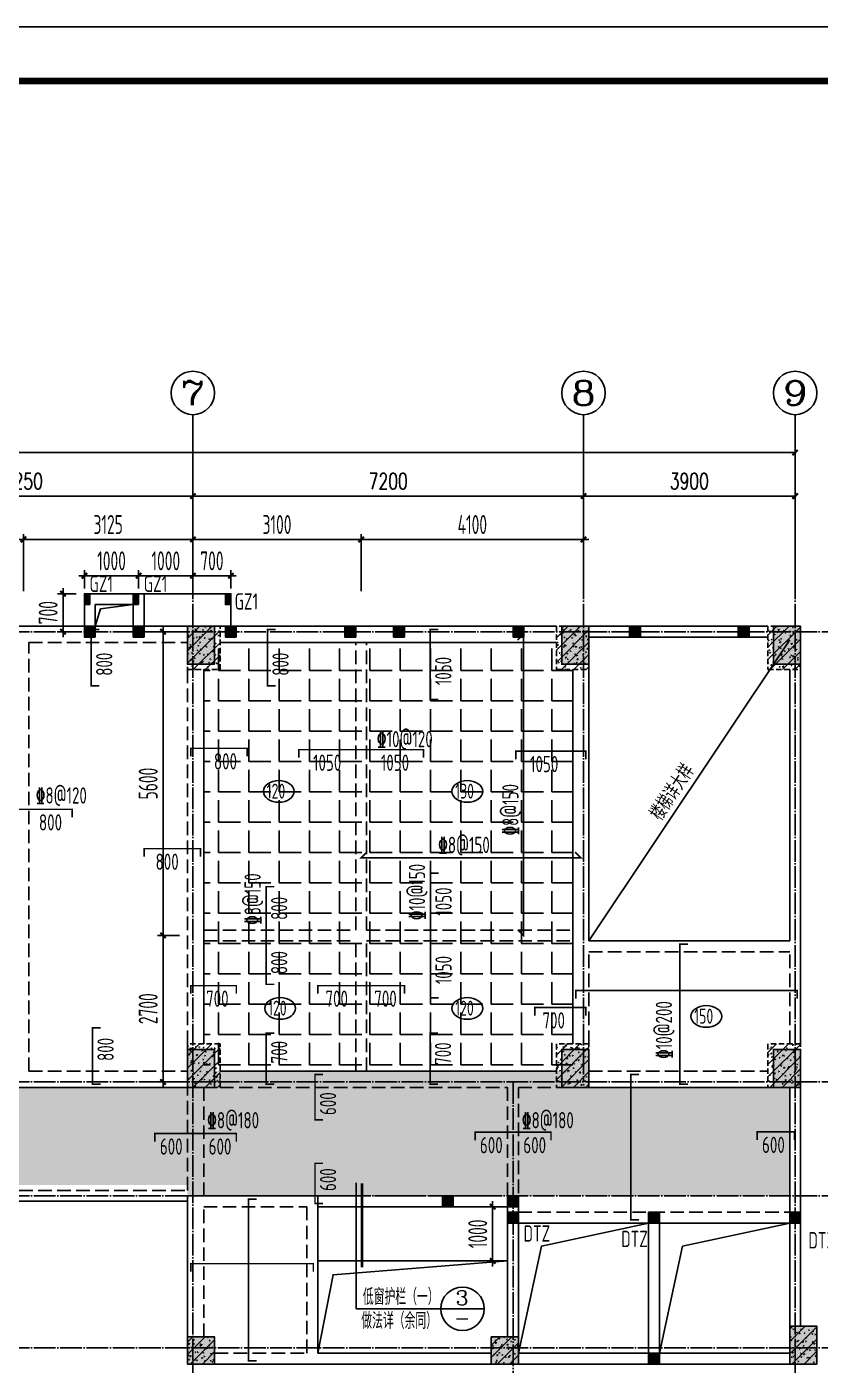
# Model space of a CAD drawing. Extents: x 139600 to 234074, y -135459 to 284050.
# Drawn here: x 187688 to 202313, y 71379 to 96050 of the extents above; entities that cross this region are included whole.
import ezdxf
from ezdxf.enums import TextEntityAlignment as Align

# ---------------------------------------------------------------- set-up
doc = ezdxf.new("R2010")
doc.units = 0
doc.header["$LTSCALE"] = 100
for name, pattern in [('CONTINOUS', [0]), ('DASHED', [0.75, 0.5, -0.25]), ('DASHEDX2', [1.5, 1, -0.5]), ('DOTE', [2.42, 2, -0.2, 0.02, -0.2]), ('HIDDEN', [7, 5, -2])]:
    doc.linetypes.add(name, pattern=pattern)
doc.layers.get('0').update_dxf_attribs({"linetype": 'CONTINUOUS'})
doc.layers.get('Defpoints').update_dxf_attribs({"linetype": 'CONTINUOUS'})
for name, color, linetype in [('AXIS', 3, 'CONTINUOUS'), ('AXIS_TEXT', 7, 'CONTINUOUS'), ('BEAM', 4, 'DASHED'), ('BEAM_CON', 4, 'CONTINUOUS'), ('B挑板&檐线', 6, 'CONTINUOUS'), ('B板筋标注', 7, 'CONTINUOUS'), ('B板细部尺寸标注', 9, 'CONTINUOUS'), ('COLU', 7, 'CONTINUOUS'), ('DOTE', 8, 'DOTE'), ('D大样&索引', 7, 'CONTINUOUS'), ('D洞口边线', 6, 'CONTINUOUS'), ('FSK_FREIN', 2, 'CONTINUOUS'), ('FSK_FTEXT', 4, 'CONTINUOUS'), ('FSK_ZREIN', 1, 'CONTINUOUS'), ('FSK_ZTEXT', 3, 'CONTINUOUS'), ('GZ', 2, 'CONTINUOUS'), ('T模板通用标注', 7, 'CONTINUOUS'), ('图框', 7, 'CONTINUOUS')]:
    doc.layers.add(name, color=color, linetype=linetype)
doc.styles.add('_TCH_AXIS', font='COMPLEX', dxfattribs={"bigfont": 'GBCBIG'})
doc.styles.add('_TCH_DIM', font='tssdeng.shx', dxfattribs={"width": 0.7, "bigfont": '1.shx'})
doc.styles.add('_TCH_DIM_T3', font='simplex_.ttf', dxfattribs={"width": 0.705882, "bigfont": 'GBCBIG'})
doc.styles.add('BW_Rein', font='Tssdeng.shx', dxfattribs={"width": 0.7, "bigfont": 'hztxt.shx'})
doc.styles.add('COMP', font='COMPLEX', dxfattribs={"bigfont": 'hztxt'})
doc.styles.add('COMPLEX', font='COMPLEX')
doc.styles.add('TSSD_Dimension', font='tssdeng.shx', dxfattribs={"width": 0.62, "bigfont": '1.shx'})
doc.styles.add('TSSD_Rein', font='Tssdeng.shx', dxfattribs={"width": 0.7, "bigfont": '1.shx'})
doc.dimstyles.new('_TCH_ARCH&&100', dxfattribs={"dimtxt": 297.5, "dimasz": 100, "dimexe": 250, "dimexo": 300, "dimgap": 126.25, "dimtad": 1, "dimdec": 0, "dimzin": 0, "dimdsep": 46, "dimtxsty": '_TCH_DIM_T3', "dimblk": 'ARCHTICK', "dimcen": 0.09, "dimclrt": 7, "dimazin": 2, "dimtfac": 1, "dimtdec": 0, "dimtix": 1, "dimtmove": 2, "dimatfit": 3, "dimfxl": 1, "dimtolj": 1, "dimtzin": 0, "dimarcsym": 0})
doc.dimstyles.new('TSSD_100_100', dxfattribs={"dimtxt": 350, "dimasz": 100, "dimexe": 100, "dimexo": 250, "dimgap": 100, "dimtad": 1, "dimdec": 0, "dimzin": 0, "dimdsep": 46, "dimtxsty": 'TSSD_Dimension', "dimblk": 'ARCHTICK', "dimblk1": 'ARCHTICK', "dimblk2": 'ARCHTICK', "dimcen": 0, "dimdle": 100, "dimclrt": 7, "dimadec": 0, "dimazin": 0, "dimtfac": 1, "dimtdec": 0, "dimtix": 1, "dimtmove": 2, "dimatfit": 3, "dimfxl": 1, "dimtolj": 1, "dimtzin": 0, "dimarcsym": 0})
doc.dimstyles.new('TSSD_100_100$0', dxfattribs={"dimtxt": 350, "dimasz": 150, "dimexe": 100, "dimexo": 50, "dimgap": 100, "dimtad": 1, "dimdec": 0, "dimzin": 0, "dimdsep": 46, "dimtxsty": 'TSSD_Rein', "dimblk": 'OBLIQUE', "dimcen": 0, "dimdle": 100, "dimclrt": 7, "dimadec": 0, "dimazin": 0, "dimtfac": 1, "dimtdec": 0, "dimtix": 1, "dimtmove": 2, "dimatfit": 3, "dimfxl": 250, "dimtolj": 1, "dimtzin": 0, "dimarcsym": 0})
pattern_1 = [(50, (150000, 0), (143.45204, -12.55043), [15, -165]), (355, (150000, 0), (-27.75027, 150.43843), [12, -132]), (100.4514, (150011.95, -1.05), (115.70188, 137.8879), [12.74804, -140.22842]), (46.1842, (150000, 40), (213.4482, -33.1038), [22.5, -247.5]), (96.6356, (150017.79, 37.24), (186.93254, 194.82357), [19.12206, -210.3426]), (351.1842, (150000, 40), (186.9324, 194.8237), [18, -198]), (21, (150020, 30), (119.38141, -80.52378), [15, -165]), (326, (150020, 30), (48.66307, 145.03), [12, -132]), (71.4514, (150029.95, 23.29), (168.04453, 64.5061), [12.74804, -140.22842]), (45, (150000, 0), (-113.13708, 113.13708), [])]
pattern_2 = [(50, (150000, -300), (143.45204, -12.55043), [15, -165]), (355, (150000, -300), (-27.75027, 150.43843), [12, -132]), (100.4514, (150011.95, -301.05), (115.70188, 137.8879), [12.74804, -140.22842]), (46.1842, (150000, -260), (213.4482, -33.1038), [22.5, -247.5]), (96.6356, (150017.79, -262.76), (186.93254, 194.82357), [19.12206, -210.3426]), (351.1842, (150000, -260), (186.9324, 194.8237), [18, -198]), (21, (150020, -270), (119.38141, -80.52378), [15, -165]), (326, (150020, -270), (48.66307, 145.03), [12, -132]), (71.4514, (150029.95, -276.71), (168.04453, 64.5061), [12.74804, -140.22842]), (45, (150000, -300), (-113.13708, 113.13708), [])]

# ---------------------------------------------------------------- blocks, each defined once
blk = doc.blocks.new('_AXISO')
blk.add_circle((0, 0), 0.5)
at = {"layer": 'AXIS_TEXT', "style": 'COMPLEX', "width": 1.041667}
blk.add_attdef('A', text='', height=0.56, dxfattribs=at).set_placement((-0.25, -0.28), (0.25, -0.28), align=Align.FIT)
blk = doc.blocks.new('_ArchTick')
at = {"color": 0, "linetype": 'ByBlock', "const_width": 0.4}
blk.add_lwpolyline([(-0.5, -0.5), (0.5, 0.5)], dxfattribs=at)
blk = doc.blocks.new('*D215')
at = {"layer": 'AXIS', "color": 0, "lineweight": -2}
for p, q in [((184500, 86200), (184500, 87650)), ((190750, 86200), (190750, 87650)), ((184500, 87400), (190750, 87400))]:
    blk.add_line(p, q, dxfattribs=at)
at = {"layer": 'Defpoints', "color": 0}
for p in [(190750, 87400), (184500, 85900), (190750, 85900)]:
    blk.add_point(p, dxfattribs=at)
at = {"layer": 'AXIS', "color": 0, "lineweight": -2, "xscale": 100, "yscale": 100, "zscale": 100, "rotation": 180}
blk.add_blockref('_ArchTick', (184500, 87400), dxfattribs=at)
at = {"layer": 'AXIS', "color": 0, "lineweight": -2, "xscale": 100, "yscale": 100, "zscale": 100}
blk.add_blockref('_ArchTick', (190750, 87400), dxfattribs=at)
at = {"layer": 'AXIS', "color": 7, "insert": (187625, 87675), "char_height": 297.5, "attachment_point": 5, "style": '_TCH_DIM_T3'}
blk.add_mtext('\\A1;6250', dxfattribs=at)
blk = doc.blocks.new('*D223')
at = {"layer": 'AXIS', "color": 0, "lineweight": -2}
for p, q in [((150100, 86200), (150100, 88450)), ((201850, 86200), (201850, 88450)), ((150100, 88200), (201850, 88200))]:
    blk.add_line(p, q, dxfattribs=at)
at = {"layer": 'Defpoints', "color": 0}
for p in [(201850, 88200), (150100, 85900), (201850, 85900)]:
    blk.add_point(p, dxfattribs=at)
at = {"layer": 'AXIS', "color": 0, "lineweight": -2, "xscale": 100, "yscale": 100, "zscale": 100, "rotation": 180}
blk.add_blockref('_ArchTick', (150100, 88200), dxfattribs=at)
at = {"layer": 'AXIS', "color": 0, "lineweight": -2, "xscale": 100, "yscale": 100, "zscale": 100}
blk.add_blockref('_ArchTick', (201850, 88200), dxfattribs=at)
at = {"layer": 'AXIS', "color": 7, "insert": (175975, 88475), "char_height": 297.5, "attachment_point": 5, "style": '_TCH_DIM_T3'}
blk.add_mtext('\\A1;51750', dxfattribs=at)
blk = doc.blocks.new('*D224')
at = {"layer": 'AXIS', "color": 0, "lineweight": -2}
for p, q in [((190750, 86200), (190750, 87650)), ((197950, 86200), (197950, 87650)), ((190750, 87400), (197950, 87400))]:
    blk.add_line(p, q, dxfattribs=at)
at = {"layer": 'Defpoints', "color": 0}
for p in [(197950, 87400), (190750, 85900), (197950, 85900)]:
    blk.add_point(p, dxfattribs=at)
at = {"layer": 'AXIS', "color": 0, "lineweight": -2, "xscale": 100, "yscale": 100, "zscale": 100, "rotation": 180}
blk.add_blockref('_ArchTick', (190750, 87400), dxfattribs=at)
at = {"layer": 'AXIS', "color": 0, "lineweight": -2, "xscale": 100, "yscale": 100, "zscale": 100}
blk.add_blockref('_ArchTick', (197950, 87400), dxfattribs=at)
at = {"layer": 'AXIS', "color": 7, "insert": (194350, 87675), "char_height": 297.5, "attachment_point": 5, "style": '_TCH_DIM_T3'}
blk.add_mtext('\\A1;7200', dxfattribs=at)
blk = doc.blocks.new('*D225')
at = {"layer": 'AXIS', "color": 0, "lineweight": -2}
for p, q in [((197950, 86200), (197950, 87650)), ((201850, 86200), (201850, 87650)), ((197950, 87400), (201850, 87400))]:
    blk.add_line(p, q, dxfattribs=at)
at = {"layer": 'Defpoints', "color": 0}
for p in [(201850, 87400), (197950, 85900), (201850, 85900)]:
    blk.add_point(p, dxfattribs=at)
at = {"layer": 'AXIS', "color": 0, "lineweight": -2, "xscale": 100, "yscale": 100, "zscale": 100, "rotation": 180}
blk.add_blockref('_ArchTick', (197950, 87400), dxfattribs=at)
at = {"layer": 'AXIS', "color": 0, "lineweight": -2, "xscale": 100, "yscale": 100, "zscale": 100}
blk.add_blockref('_ArchTick', (201850, 87400), dxfattribs=at)
at = {"layer": 'AXIS', "color": 7, "insert": (199900, 87675), "char_height": 297.5, "attachment_point": 5, "style": '_TCH_DIM_T3'}
blk.add_mtext('\\A1;3900', dxfattribs=at)
blk = doc.blocks.new('*D241')
at = {"layer": 'B板细部尺寸标注', "color": 0, "lineweight": -2}
for p, q in [((198050, 86600), (193750, 86600)), ((193850, 85645), (193850, 86700)), ((197950, 85645), (197950, 86700))]:
    blk.add_line(p, q, dxfattribs=at)
at = {"layer": 'Defpoints', "color": 0}
for p in [(193850, 86600), (193850, 85395), (197950, 85395)]:
    blk.add_point(p, dxfattribs=at)
at = {"layer": 'B板细部尺寸标注', "color": 0, "lineweight": -2, "xscale": 100, "yscale": 100, "zscale": 100, "rotation": 180}
blk.add_blockref('_ArchTick', (193850, 86600), dxfattribs=at)
at = {"layer": 'B板细部尺寸标注', "color": 0, "lineweight": -2, "xscale": 100, "yscale": 100, "zscale": 100}
blk.add_blockref('_ArchTick', (197950, 86600), dxfattribs=at)
at = {"layer": 'B板细部尺寸标注', "color": 7, "insert": (195900, 86875), "char_height": 350, "attachment_point": 5, "style": 'TSSD_Dimension'}
blk.add_mtext('\\A1;4100', dxfattribs=at)
blk = doc.blocks.new('*D242')
at = {"layer": 'B板细部尺寸标注', "color": 0, "lineweight": -2}
for p, q in [((193950, 86600), (190650, 86600)), ((190750, 85645), (190750, 86700)), ((193850, 85645), (193850, 86700))]:
    blk.add_line(p, q, dxfattribs=at)
at = {"layer": 'Defpoints', "color": 0}
for p in [(190750, 86600), (190750, 85395), (193850, 85395)]:
    blk.add_point(p, dxfattribs=at)
at = {"layer": 'B板细部尺寸标注', "color": 0, "lineweight": -2, "xscale": 100, "yscale": 100, "zscale": 100, "rotation": 180}
blk.add_blockref('_ArchTick', (190750, 86600), dxfattribs=at)
at = {"layer": 'B板细部尺寸标注', "color": 0, "lineweight": -2, "xscale": 100, "yscale": 100, "zscale": 100}
blk.add_blockref('_ArchTick', (193850, 86600), dxfattribs=at)
at = {"layer": 'B板细部尺寸标注', "color": 7, "insert": (192300, 86875), "char_height": 350, "attachment_point": 5, "style": 'TSSD_Dimension'}
blk.add_mtext('\\A1;3100', dxfattribs=at)
blk = doc.blocks.new('*D252')
at = {"layer": 'B板细部尺寸标注', "color": 0, "lineweight": -2}
for p, q in [((187525, 86600), (190850, 86600)), ((187625, 85645), (187625, 86700)), ((190750, 85645), (190750, 86700))]:
    blk.add_line(p, q, dxfattribs=at)
at = {"layer": 'Defpoints', "color": 0}
for p in [(190750, 86600), (187625, 85395), (190750, 85395)]:
    blk.add_point(p, dxfattribs=at)
at = {"layer": 'B板细部尺寸标注', "color": 0, "lineweight": -2, "xscale": 100, "yscale": 100, "zscale": 100, "rotation": 180}
blk.add_blockref('_ArchTick', (187625, 86600), dxfattribs=at)
at = {"layer": 'B板细部尺寸标注', "color": 0, "lineweight": -2, "xscale": 100, "yscale": 100, "zscale": 100}
blk.add_blockref('_ArchTick', (190750, 86600), dxfattribs=at)
at = {"layer": 'B板细部尺寸标注', "color": 7, "insert": (189188, 86875), "char_height": 350, "attachment_point": 5, "style": 'TSSD_Dimension'}
blk.add_mtext('\\A1;3125', dxfattribs=at)
blk = doc.blocks.new('*D253')
at = {"layer": 'B板细部尺寸标注', "color": 0, "lineweight": -2}
for p, q in [((184400, 86600), (187725, 86600)), ((184500, 85645), (184500, 86700)), ((187625, 85645), (187625, 86700))]:
    blk.add_line(p, q, dxfattribs=at)
at = {"layer": 'Defpoints', "color": 0}
for p in [(187625, 86600), (184500, 85395), (187625, 85395)]:
    blk.add_point(p, dxfattribs=at)
at = {"layer": 'B板细部尺寸标注', "color": 0, "lineweight": -2, "xscale": 100, "yscale": 100, "zscale": 100, "rotation": 180}
blk.add_blockref('_ArchTick', (184500, 86600), dxfattribs=at)
at = {"layer": 'B板细部尺寸标注', "color": 0, "lineweight": -2, "xscale": 100, "yscale": 100, "zscale": 100}
blk.add_blockref('_ArchTick', (187625, 86600), dxfattribs=at)
at = {"layer": 'B板细部尺寸标注', "color": 7, "insert": (186062, 86875), "char_height": 350, "attachment_point": 5, "style": 'TSSD_Dimension'}
blk.add_mtext('\\A1;3125', dxfattribs=at)
blk = doc.blocks.new('*D256')
at = {"layer": 'B板细部尺寸标注', "color": 0, "lineweight": -2}
for p, q in [((190500, 79300), (190100, 79300)), ((190200, 76500), (190200, 79400)), ((190500, 76600), (190100, 76600))]:
    blk.add_line(p, q, dxfattribs=at)
at = {"layer": 'Defpoints', "color": 0}
for p in [(190200, 79300), (190750, 79300), (190750, 76600)]:
    blk.add_point(p, dxfattribs=at)
at = {"layer": 'B板细部尺寸标注', "color": 0, "lineweight": -2, "xscale": 100, "yscale": 100, "zscale": 100}
for p, rotation in [((190200, 79300), 90), ((190200, 76600), 270)]:
    blk.add_blockref('_ArchTick', p, dxfattribs=dict(at, rotation=rotation))
at = {"layer": 'B板细部尺寸标注', "color": 7, "insert": (189925, 77950), "char_height": 350, "attachment_point": 5, "rotation": 90, "style": 'TSSD_Dimension'}
blk.add_mtext('\\A1;2700', dxfattribs=at)
blk = doc.blocks.new('*D257')
at = {"layer": 'B板细部尺寸标注', "color": 0, "lineweight": -2}
for p, q in [((190500, 84900), (190100, 84900)), ((190200, 79200), (190200, 85000)), ((190500, 79300), (190100, 79300))]:
    blk.add_line(p, q, dxfattribs=at)
at = {"layer": 'Defpoints', "color": 0}
for p in [(190200, 84900), (190750, 84900), (190750, 79300)]:
    blk.add_point(p, dxfattribs=at)
at = {"layer": 'B板细部尺寸标注', "color": 0, "lineweight": -2, "xscale": 100, "yscale": 100, "zscale": 100}
for p, rotation in [((190200, 84900), 90), ((190200, 79300), 270)]:
    blk.add_blockref('_ArchTick', p, dxfattribs=dict(at, rotation=rotation))
at = {"layer": 'B板细部尺寸标注', "color": 7, "insert": (189925, 82100), "char_height": 350, "attachment_point": 5, "rotation": 90, "style": 'TSSD_Dimension'}
blk.add_mtext('\\A1;5600', dxfattribs=at)
blk = doc.blocks.new('A$C60D8058F')
at = {"layer": 'COLU'}
for points in [[(41150, -700), (41150, 0), (40650, 0), (40650, -700)], [(48050, -700), (48050, 0), (47550, 0), (47550, -700)], [(51950, -700), (51950, 0), (51450, 0), (51450, -700)], [(41150, -8500), (41150, -7800), (40650, -7800), (40650, -8500)], [(48050, -8500), (48050, -7800), (47550, -7800), (47550, -8500)], [(51950, -8500), (51950, -7800), (51450, -7800), (51450, -8500)], [(52250, -13600), (52250, -12900), (51750, -12900), (51750, -13600)], [(41150, -13600), (41150, -13100), (40650, -13100), (40650, -13600)], [(46750, -13600), (46750, -13100), (46250, -13100), (46250, -13600)]]:
    blk.add_hatch(color=251, dxfattribs=at).paths.add_polyline_path(points)
for points in [[(41150, -700), (41150, 0), (40650, 0), (40650, -700)], [(48050, -700), (48050, 0), (47550, 0), (47550, -700)], [(51950, -700), (51950, 0), (51450, 0), (51450, -700)], [(41150, -8500), (41150, -7800), (40650, -7800), (40650, -8500)], [(48050, -8500), (48050, -7800), (47550, -7800), (47550, -8500)], [(51950, -8500), (51950, -7800), (51450, -7800), (51450, -8500)], [(52250, -13600), (52250, -12900), (51750, -12900), (51750, -13600)], [(41150, -13600), (41150, -13100), (40650, -13100), (40650, -13600)], [(46750, -13600), (46750, -13100), (46250, -13100), (46250, -13600)]]:
    blk.add_lwpolyline(points, close=True, dxfattribs=at)
blk = doc.blocks.new('*D1065')
at = {"layer": 'B板细部尺寸标注', "color": 0, "lineweight": -2}
for p, q in [((195853, 74300), (196375, 74300)), ((196275, 73200), (196275, 74400)), ((195853, 73300), (196375, 73300))]:
    blk.add_line(p, q, dxfattribs=at)
at = {"layer": 'Defpoints', "color": 0}
for p in [(195603, 74300), (196275, 74300), (195603, 73300)]:
    blk.add_point(p, dxfattribs=at)
at = {"layer": 'B板细部尺寸标注', "color": 0, "lineweight": -2, "xscale": 100, "yscale": 100, "zscale": 100}
for p, rotation in [((196275, 74300), 90), ((196275, 73300), 270)]:
    blk.add_blockref('_ArchTick', p, dxfattribs=dict(at, rotation=rotation))
at = {"layer": 'B板细部尺寸标注', "color": 7, "insert": (196000, 73800), "char_height": 350, "attachment_point": 5, "rotation": 90, "style": 'TSSD_Dimension'}
blk.add_mtext('\\A1;1000', dxfattribs=at)
blk = doc.blocks.new('A$C000F6301')
at = {"layer": 'D大样&索引', "color": 6}
blk.add_line((0, 0), (800, 0), dxfattribs=at)
blk.add_circle((400, 0), 400, dxfattribs=at)
blk = doc.blocks.new('A2+1_2')
at = {"layer": '图框'}
blk.add_lwpolyline([(0, 0), (89100, 0), (89100, 42000), (0, 42000)], close=True, dxfattribs=at)
at = {"layer": '图框', "const_width": 120}
blk.add_lwpolyline([(2500, 1000), (88100, 1000), (88100, 41000), (2500, 41000)], close=True, dxfattribs=at)
blk = doc.blocks.new('*D1725')
at = {"layer": 'B板细部尺寸标注', "color": 0, "lineweight": -2}
for p, q in [((188356, 84800), (188356, 85700)), ((188600, 85600), (188256, 85600)), ((188600, 84900), (188256, 84900))]:
    blk.add_line(p, q, dxfattribs=at)
at = {"layer": 'Defpoints', "color": 0}
for p in [(188356, 85600), (188850, 85600), (188850, 84900)]:
    blk.add_point(p, dxfattribs=at)
at = {"layer": 'B板细部尺寸标注', "color": 0, "lineweight": -2, "xscale": 100, "yscale": 100, "zscale": 100}
for p, rotation in [((188356, 85600), 90), ((188356, 84900), 270)]:
    blk.add_blockref('_ArchTick', p, dxfattribs=dict(at, rotation=rotation))
at = {"layer": 'B板细部尺寸标注', "color": 7, "insert": (188081, 85250), "char_height": 350, "attachment_point": 5, "rotation": 90, "style": 'TSSD_Dimension'}
blk.add_mtext('\\A1;700', dxfattribs=at)
blk = doc.blocks.new('*D1726')
at = {"layer": 'B板细部尺寸标注', "color": 0, "lineweight": -2}
for p, q in [((190650, 85931), (191550, 85931)), ((190750, 85693), (190750, 86031)), ((191450, 85693), (191450, 86031))]:
    blk.add_line(p, q, dxfattribs=at)
at = {"layer": 'Defpoints', "color": 0}
for p in [(191450, 85931), (190750, 85443), (191450, 85443)]:
    blk.add_point(p, dxfattribs=at)
at = {"layer": 'B板细部尺寸标注', "color": 0, "lineweight": -2, "xscale": 100, "yscale": 100, "zscale": 100, "rotation": 180}
blk.add_blockref('_ArchTick', (190750, 85931), dxfattribs=at)
at = {"layer": 'B板细部尺寸标注', "color": 0, "lineweight": -2, "xscale": 100, "yscale": 100, "zscale": 100}
blk.add_blockref('_ArchTick', (191450, 85931), dxfattribs=at)
at = {"layer": 'B板细部尺寸标注', "color": 7, "insert": (191100, 86206), "char_height": 350, "attachment_point": 5, "style": 'TSSD_Dimension'}
blk.add_mtext('\\A1;700', dxfattribs=at)
blk = doc.blocks.new('*D1727')
at = {"layer": 'B板细部尺寸标注', "color": 0, "lineweight": -2}
for p, q in [((190850, 85931), (189650, 85931)), ((189750, 85693), (189750, 86031)), ((190750, 85693), (190750, 86031))]:
    blk.add_line(p, q, dxfattribs=at)
at = {"layer": 'Defpoints', "color": 0}
for p in [(189750, 85931), (189750, 85443), (190750, 85443)]:
    blk.add_point(p, dxfattribs=at)
at = {"layer": 'B板细部尺寸标注', "color": 0, "lineweight": -2, "xscale": 100, "yscale": 100, "zscale": 100, "rotation": 180}
blk.add_blockref('_ArchTick', (189750, 85931), dxfattribs=at)
at = {"layer": 'B板细部尺寸标注', "color": 0, "lineweight": -2, "xscale": 100, "yscale": 100, "zscale": 100}
blk.add_blockref('_ArchTick', (190750, 85931), dxfattribs=at)
at = {"layer": 'B板细部尺寸标注', "color": 7, "insert": (190250, 86206), "char_height": 350, "attachment_point": 5, "style": 'TSSD_Dimension'}
blk.add_mtext('\\A1;1000', dxfattribs=at)
blk = doc.blocks.new('*D1728')
at = {"layer": 'B板细部尺寸标注', "color": 0, "lineweight": -2}
for p, q in [((189850, 85931), (188650, 85931)), ((188750, 85693), (188750, 86031)), ((189750, 85693), (189750, 86031))]:
    blk.add_line(p, q, dxfattribs=at)
at = {"layer": 'Defpoints', "color": 0}
for p in [(188750, 85931), (188750, 85443), (189750, 85443)]:
    blk.add_point(p, dxfattribs=at)
at = {"layer": 'B板细部尺寸标注', "color": 0, "lineweight": -2, "xscale": 100, "yscale": 100, "zscale": 100, "rotation": 180}
blk.add_blockref('_ArchTick', (188750, 85931), dxfattribs=at)
at = {"layer": 'B板细部尺寸标注', "color": 0, "lineweight": -2, "xscale": 100, "yscale": 100, "zscale": 100}
blk.add_blockref('_ArchTick', (189750, 85931), dxfattribs=at)
at = {"layer": 'B板细部尺寸标注', "color": 7, "insert": (189250, 86206), "char_height": 350, "attachment_point": 5, "style": 'TSSD_Dimension'}
blk.add_mtext('\\A1;1000', dxfattribs=at)
blk = doc.blocks.new('GZ1')
at = {"layer": 'GZ'}
blk.add_hatch(color=252, dxfattribs=at).paths.add_polyline_path([(100, 200), (0, 200), (0, 0), (100, 0)])
at = {"layer": 'GZ', "color": 2}
blk.add_lwpolyline([(100, 0), (0, 0), (0, 200), (100, 200)], close=True, dxfattribs=at)
blk = doc.blocks.new('GZ')
at = {"layer": 'GZ'}
blk.add_hatch(color=252, dxfattribs=at).paths.add_polyline_path([(200, 0), (0, 0), (0, 200), (200, 200)])
at = {"layer": 'GZ', "color": 2}
blk.add_lwpolyline([(200, 0), (0, 0), (0, 200), (200, 200)], close=True, dxfattribs=at)
blk = doc.blocks.new('A$C7B5C40C7')
at = {"layer": 'GZ'}
for name, p in [('GZ1', (38750, 400)), ('GZ1', (39650, 400)), ('GZ1', (41350, 400)), ('GZ', (38750, -200)), ('GZ', (39650, -200)), ('GZ', (41350, -200)), ('GZ', (43550, -200)), ('GZ', (46650, -200)), ('GZ', (44450, -200)), ('GZ', (48800, -200)), ('GZ', (50800, -200)), ('GZ', (45350, -10700)), ('GZ', (46550, -10700))]:
    blk.add_blockref(name, p, dxfattribs=at)
at = {"layer": 'GZ', "color": 2, "style": '_TCH_DIM', "width": 0.705882}
for p in [(38844, 632), (39844, 632), (41519, 307)]:
    blk.add_text('GZ1', height=300, dxfattribs=at).set_placement(p)

msp = doc.modelspace()

# ---------------------------------------------------------------- hatches: boundary and pattern name
at = {"layer": 'B板筋标注'}
h = msp.add_hatch(dxfattribs=at)
h.set_pattern_fill('ANGLE', color=5, scale=80, style=0)
h.set_pattern_definition([(0, (88400, 215500), (0, 558.8), [406.4, -152.4]), (90, (88400, 215500), (-558.8, 3e-14), [406.4, -152.4])])
h.paths.add_polyline_path([(197750, 84700), (190950, 84700), (190950, 76800), (197750, 76800)])
h = msp.add_hatch(dxfattribs=at)
h.set_pattern_fill('CROSS', color=6, scale=50, style=0)
h.set_pattern_definition([(0, (150000, 188000), (317.5, 317.5), [158.75, -476.25]), (90, (150079.38, 187920.62), (-317.5, 317.5), [158.75, -476.25])])
h.paths.add_polyline_path([(150300, 74700), (190650, 74700), (190650, 74500), (201750, 74500), (201750, 76500), (197750, 76500), (197750, 76800), (190950, 76800), (190950, 76500), (150300, 76500)])
at = {"layer": 'COLU'}
h = msp.add_hatch(dxfattribs=at)
h.set_pattern_fill('ARMOREDW', color=251, scale=20, style=0)
h.set_pattern_definition(pattern_1)
h.paths.add_polyline_path([(191250, 84200), (191250, 85000), (190650, 85000), (190650, 84200)])
h = msp.add_hatch(dxfattribs=at)
h.set_pattern_fill('ARMOREDW', color=251, scale=20, style=0)
h.set_pattern_definition(pattern_1)
h.paths.add_polyline_path([(198050, 84200), (198050, 85000), (197450, 85000), (197450, 84200)])
h = msp.add_hatch(dxfattribs=at)
h.set_pattern_fill('ARMOREDW', color=251, scale=20, style=0)
h.set_pattern_definition(pattern_1)
h.paths.add_polyline_path([(201950, 84200), (201950, 85000), (201350, 85000), (201350, 84200)])
h = msp.add_hatch(dxfattribs=at)
h.set_pattern_fill('ARMOREDW', color=251, scale=20, style=0)
h.set_pattern_definition(pattern_1)
h.paths.add_polyline_path([(191250, 76500), (191250, 77300), (190650, 77300), (190650, 76500)])
h = msp.add_hatch(dxfattribs=at)
h.set_pattern_fill('ARMOREDW', color=251, scale=20, style=0)
h.set_pattern_definition(pattern_1)
h.paths.add_polyline_path([(198050, 76500), (198050, 77300), (197450, 77300), (197450, 76500)])
h = msp.add_hatch(dxfattribs=at)
h.set_pattern_fill('ARMOREDW', color=251, scale=20, style=0)
h.set_pattern_definition(pattern_1)
h.paths.add_polyline_path([(201950, 76500), (201950, 77300), (201350, 77300), (201350, 76500)])
h = msp.add_hatch(dxfattribs=at)
h.set_pattern_fill('ARMOREDW', color=251, scale=20, style=0)
h.set_pattern_definition(pattern_2)
h.paths.add_polyline_path([(202250, 71400), (202250, 72100), (201750, 72100), (201750, 71400)])
h = msp.add_hatch(dxfattribs=at)
h.set_pattern_fill('ARMOREDW', color=251, scale=20, style=0)
h.set_pattern_definition(pattern_2)
h.paths.add_polyline_path([(191150, 71400), (191150, 71900), (190650, 71900), (190650, 71400)])
h = msp.add_hatch(dxfattribs=at)
h.set_pattern_fill('ARMOREDW', color=251, scale=20, style=0)
h.set_pattern_definition(pattern_2)
h.paths.add_polyline_path([(196750, 71400), (196750, 71900), (196250, 71900), (196250, 71400)])
at = {"layer": 'GZ'}
for points in [[(196750, 74000), (196550, 74000), (196550, 74200), (196750, 74200)], [(199350, 74000), (199150, 74000), (199150, 74200), (199350, 74200)], [(201950, 74000), (201750, 74000), (201750, 74200), (201950, 74200)], [(199350, 71400), (199150, 71400), (199150, 71600), (199350, 71600)]]:
    msp.add_hatch(color=252, dxfattribs=at).paths.add_polyline_path(points)

# ---------------------------------------------------------------- linework, layer by layer
at = {"layer": 'AXIS'}
for p, q in [((190750, 85900), (190750, 88900)), ((197950, 85900), (197950, 88900)), ((201850, 85900), (201850, 88900))]:
    msp.add_line(p, q, dxfattribs=at)
at = {"layer": 'BEAM', "linetype": 'HIDDEN', "ltscale": 0.5}
for p, q in [((187725, 84700), (190650, 84700)), ((187725, 76800), (187725, 84700)), ((193750, 79400), (193750, 84700)), ((193950, 79400), (193950, 84700)), ((190650, 77300), (190650, 84200)), ((190950, 79400), (193750, 79400)), ((190950, 79200), (193750, 79200)), ((193750, 76800), (193750, 79200)), ((193950, 79400), (197750, 79400)), ((193950, 79200), (197750, 79200)), ((193950, 76800), (193950, 79200)), ((198050, 79000), (201750, 79000)), ((198050, 77300), (198050, 79000)), ((201750, 77300), (201750, 79000)), ((187725, 76800), (190650, 76800)), ((198050, 76800), (201350, 76800)), ((190650, 74600), (190650, 76500)), ((190950, 74500), (190950, 76500)), ((191250, 76500), (196550, 76500)), ((196550, 74500), (196550, 76500)), ((196750, 76500), (197450, 76500)), ((196750, 74200), (196750, 76500)), ((184750, 74600), (190650, 74600)), ((190950, 74300), (192850, 74300)), ((190950, 71900), (190950, 74300)), ((192850, 71600), (192850, 74300)), ((193050, 74500), (196550, 74500)), ((196750, 74200), (201750, 74200)), ((191150, 71600), (192850, 71600))]:
    msp.add_line(p, q, dxfattribs=at)
at = {"layer": 'BEAM_CON'}
for p, q in [((188750, 85600), (189850, 85600)), ((188750, 85600), (188750, 85000)), ((188950, 85400), (189650, 85400)), ((188950, 85400), (188950, 85000)), ((189650, 85000), (189650, 85400)), ((189850, 85000), (189850, 85600)), ((184750, 85000), (188750, 85000)), ((188950, 85000), (189650, 85000)), ((189850, 85000), (190650, 85000)), ((191250, 85000), (197450, 85000)), ((198050, 85000), (201350, 85000)), ((191250, 84700), (197450, 84700)), ((198050, 84800), (201350, 84800)), ((190950, 77300), (190950, 84200)), ((197750, 77300), (197750, 84200)), ((198050, 79200), (198050, 84200)), ((201750, 79200), (201750, 84200)), ((201950, 77300), (201950, 84200)), ((198050, 79200), (201750, 79200)), ((191250, 76800), (197450, 76800)), ((184750, 76500), (190650, 76500)), ((198050, 76500), (201350, 76500)), ((201750, 72100), (201750, 76500)), ((201950, 72100), (201950, 76500)), ((184750, 74400), (190650, 74400)), ((190650, 74500), (193050, 74500)), ((190650, 71900), (190650, 74500)), ((193050, 71600), (193050, 74500)), ((193050, 74300), (196550, 74300)), ((196550, 71900), (196550, 74300)), ((196750, 74000), (199150, 74000)), ((196750, 71900), (196750, 74000)), ((199150, 71600), (199150, 74000)), ((199350, 71600), (199350, 74000)), ((199350, 74000), (201750, 74000)), ((193050, 71600), (196250, 71600)), ((196750, 71600), (201750, 71600)), ((191150, 71400), (196250, 71400)), ((196750, 71400), (201750, 71400))]:
    msp.add_line(p, q, dxfattribs=at)
at = {"layer": 'B挑板&檐线'}
msp.add_line((193050, 73300), (196550, 73300), dxfattribs=at)
msp.add_lwpolyline([(189850, 85000), (189850, 85600), (191450, 85600), (191450, 85000)], dxfattribs=at)
at = {"layer": 'B板筋标注', "color": 2, "linetype": 'CONTINOUS', "ltscale": 5}
for centre in [(192332.8, 81956.1), (195807.8, 81956.1), (192357.8, 77956.1), (195807.8, 77956.1), (200213.2, 77808.5)]:
    msp.add_ellipse(centre, major_axis=(-283.5, 0), ratio=0.7083334, dxfattribs=at)
at = {"layer": 'COLU', "linetype": 'DASHEDX2'}
for points in [[(191250, 84200), (191250, 85000), (190650, 85000), (190650, 84200)], [(198050, 84200), (198050, 85000), (197450, 85000), (197450, 84200)], [(201950, 84200), (201950, 85000), (201350, 85000), (201350, 84200)], [(191250, 76500), (191250, 77300), (190650, 77300), (190650, 76500)], [(198050, 76500), (198050, 77300), (197450, 77300), (197450, 76500)], [(201950, 76500), (201950, 77300), (201350, 77300), (201350, 76500)], [(202250, 71400), (202250, 72100), (201750, 72100), (201750, 71400)], [(191150, 71400), (191150, 71900), (190650, 71900), (190650, 71400)], [(196750, 71400), (196750, 71900), (196250, 71900), (196250, 71400)]]:
    msp.add_lwpolyline(points, close=True, dxfattribs=at)
at = {"layer": 'DOTE', "ltscale": 2}
for p, q in [((190750, 85900), (190750, 70400)), ((197950, 85900), (197950, 76600)), ((201850, 85900), (201850, 70400)), ((149100, 84900), (203300, 84900)), ((149100, 76600), (203300, 76600)), ((196650, 76600), (196650, 70400)), ((149100, 74500), (203300, 74500)), ((149100, 71700), (203300, 71700))]:
    msp.add_line(p, q, dxfattribs=at)
at = {"layer": 'D大样&索引', "color": 6}
for p in [(193760.2, 74739.4), (195319.1, 72419.9)]:
    msp.add_line(p, (193760.2, 72419.9), dxfattribs=at)
at = {"layer": 'D大样&索引', "color": 6, "const_width": 50}
msp.add_lwpolyline([(193864.1, 73180.3), (193864.1, 74729.1)], dxfattribs=at)
at = {"layer": 'D洞口边线'}
for points in [[(188950, 85000), (189045.8, 85320.8), (189650, 85400)], [(199150, 74000), (199150, 74000), (197174.3, 73575.7), (196750, 71600)], [(201750, 74000), (201750, 74000), (199774.3, 73575.7), (199350, 71600)], [(193050, 71600), (193333.1, 73047.6), (196550, 73300)]]:
    msp.add_lwpolyline(points, dxfattribs=at)
at = {"layer": 'FSK_FREIN', "const_width": 30}
for points in [[(189025, 83900), (188875, 83900), (188875, 84940), (189025, 84940)], [(192275, 83900), (192125, 83900), (192125, 84940), (192275, 84940)], [(195275, 83650), (195125, 83650), (195125, 84940), (195275, 84940)], [(190710, 82600), (190710, 82750), (191750, 82750), (191750, 82600)], [(192700, 82575), (192700, 82725), (195000, 82725), (195000, 82575)], [(196700, 82550), (196700, 82700), (197990, 82700), (197990, 82550)], [(186725, 81475), (186725, 81625), (188525, 81625), (188525, 81475)], [(189850, 80750), (189850, 80900), (190890, 80900), (190890, 80750)], [(195279.5, 78150), (195129.5, 78150), (195129.5, 80450), (195279.5, 80450)], [(192250, 78400), (192100, 78400), (192100, 80200), (192250, 80200)], [(199875, 76560), (199725, 76560), (199725, 79140), (199875, 79140)], [(190710, 78225), (190710, 78375), (191550, 78375), (191550, 78225)], [(193050, 78225), (193050, 78375), (194650, 78375), (194650, 78225)], [(197810, 78137.9), (197810, 78287.9), (201890, 78287.9), (201890, 78137.9)], [(197050, 77825), (197050, 77975), (197990, 77975), (197990, 77825)], [(189050, 76560), (188900, 76560), (188900, 77600), (189050, 77600)], [(192250, 76560), (192100, 76560), (192100, 77500), (192250, 77500)], [(195270.4, 76560), (195120.4, 76560), (195120.4, 77500), (195270.4, 77500)], [(193150, 75900), (193000, 75900), (193000, 76740), (193150, 76740)], [(198970.9, 74060), (198820.9, 74060), (198820.9, 76740), (198970.9, 76740)], [(190050, 75500), (190050, 75650), (191550, 75650), (191550, 75500)], [(195950, 75525), (195950, 75675), (197350, 75675), (197350, 75525)], [(201150, 75530.3), (201150, 75680.3), (201840, 75680.3), (201840, 75530.3)], [(193150, 74360), (193000, 74360), (193000, 75100), (193150, 75100)], [(191922.9, 71460), (191772.9, 71460), (191772.9, 74440), (191922.9, 74440)], [(190710, 73100.9), (190710, 73250.9), (192969.4, 73250.9), (192969.4, 73100.9)]]:
    msp.add_lwpolyline(points, dxfattribs=at)
at = {"layer": 'FSK_ZREIN', "const_width": 30}
for points in [[(196735.7, 79406.1), (196841.8, 79300), (196841.8, 84850), (196735.7, 84743.9)], [(193956.1, 80835), (193850, 80729), (197900, 80729), (197793.9, 80835)]]:
    msp.add_lwpolyline(points, dxfattribs=at)
at = {"layer": 'GZ', "color": 2}
for points in [[(196750, 74000), (196550, 74000), (196550, 74200), (196750, 74200)], [(199350, 74000), (199150, 74000), (199150, 74200), (199350, 74200)], [(201950, 74000), (201750, 74000), (201750, 74200), (201950, 74200)], [(199350, 71400), (199150, 71400), (199150, 71600), (199350, 71600)]]:
    msp.add_lwpolyline(points, close=True, dxfattribs=at)
at = {"layer": 'T模板通用标注'}
msp.add_line((198050, 79200), (201750, 84750), dxfattribs=at)

# ---------------------------------------------------------------- block references
msp.add_blockref('A2+1_2', (139600, 54050))
at = {"layer": 'AXIS'}
ref = msp.add_blockref('_AXISO', (190750, 89300), dxfattribs=dict(at, xscale=800, yscale=800, zscale=800))
ref.add_attrib('A', '7', dxfattribs={"layer": 'AXIS_TEXT', "height": 452.5, "style": '_TCH_AXIS', "width": 1.5}).set_placement((190523.7, 89073.7), (190976.3, 89073.7), align=Align.FIT)
ref = msp.add_blockref('_AXISO', (197950, 89300), dxfattribs=dict(at, xscale=800, yscale=800, zscale=800))
ref.add_attrib('A', '8', dxfattribs={"layer": 'AXIS_TEXT', "height": 452.5, "style": '_TCH_AXIS', "width": 1.5}).set_placement((197723.7, 89073.7), (198176.3, 89073.7), align=Align.FIT)
ref = msp.add_blockref('_AXISO', (201850, 89300), dxfattribs=dict(at, xscale=800, yscale=800, zscale=800))
ref.add_attrib('A', '9', dxfattribs={"layer": 'AXIS_TEXT', "height": 452.5, "style": '_TCH_AXIS', "width": 1.5}).set_placement((201623.7, 89073.7), (202076.3, 89073.7), align=Align.FIT)
at = {"layer": 'COLU'}
msp.add_blockref('A$C60D8058F', (150000, 85000), dxfattribs=at)
at = {"layer": 'D大样&索引'}
msp.add_blockref('A$C000F6301', (195319.1, 72419.9), dxfattribs=at)
at = {"layer": 'GZ'}
msp.add_blockref('A$C7B5C40C7', (150000, 85000), dxfattribs=at)

# ---------------------------------------------------------------- texts
at = {"layer": 'B板筋标注', "color": 2, "linetype": 'CONTINOUS', "ltscale": 5, "style": 'TSSD_Rein', "width": 0.7}
for s, p in [('120', (192108.8, 81823.2)), ('130', (195583.8, 81823.2)), ('120', (192133.8, 77823.2)), ('120', (195583.8, 77823.2)), ('150', (199989.2, 77675.5))]:
    msp.add_text(s, height=275, dxfattribs=at).set_placement(p)
at = {"layer": 'D大样&索引', "color": 6, "style": 'TSSD_Rein', "width": 0.7}
for s, p in [('低窗护栏（一）', (193882.7, 72490.6)), ('做法详（余同）', (193853.1, 72048.6))]:
    msp.add_text(s, height=300, rotation=360, dxfattribs=at).set_placement(p)
at = {"layer": 'D大样&索引', "color": 6, "style": 'COMP'}
for s, p in [('3', (195711.7, 72483.6)), ('-', (195713.9, 72115.3))]:
    msp.add_text(s, height=275, rotation=360, dxfattribs=at).set_placement(p, align=Align.CENTER)
at = {"layer": 'FSK_FTEXT', "style": 'BW_Rein', "width": 0.7}
for s, p in [('800', (188965, 84300)), ('800', (192215, 84300)), ('1050', (195215, 84175)), ('800', (192190, 79800)), ('1050', (195219.5, 79925)), ('800', (192190, 78800)), ('1050', (195219.5, 78662.5)), ('800', (188990, 77200)), ('700', (192190, 77150)), ('700', (195210.4, 77122.1)), ('600', (193090, 76200)), ('600', (193090, 74800))]:
    msp.add_text(s, height=300, rotation=90, dxfattribs=at).set_placement(p, align=Align.TOP_CENTER)
for s, p in [('%%13210@120', (195170.2, 82769.9)), ('%%1328@120', (188795.2, 81730.8)), ('%%1328@180', (191970.2, 75744.9)), ('%%1328@180', (197770.2, 75744.9))]:
    msp.add_text(s, height=300, dxfattribs=at).set_placement(p, align=Align.RIGHT)
for s, p in [('800', (191350, 82660)), ('1050', (193225, 82635)), ('1050', (194475, 82635)), ('1050', (197225, 82610)), ('800', (188125, 81535)), ('800', (190275, 80810)), ('700', (191200, 78285)), ('700', (193400, 78285)), ('700', (194300, 78285)), ('700', (197400, 77885)), ('600', (190350, 75560)), ('600', (191250, 75560)), ('600', (196250, 75585)), ('600', (197050, 75585)), ('600', (201450, 75590.3))]:
    msp.add_text(s, height=300, dxfattribs=at).set_placement(p, align=Align.TOP_CENTER)
for s, p in [('%%1328@150', (192000.6, 80445.2)), ('%%13210@150', (195030.1, 80620.2))]:
    msp.add_text(s, height=300, rotation=90, dxfattribs=at).set_placement(p, align=Align.RIGHT)
msp.add_text('%%13210@200', height=300, rotation=90, dxfattribs=at).set_placement((199581.5, 77023.2))
at = {"layer": 'FSK_ZTEXT', "style": 'BW_Rein', "width": 0.7}
msp.add_text('%%1328@150', height=300, rotation=90, dxfattribs=at).set_placement((196751.8, 81139.7))
msp.add_text('%%1328@150', height=300, dxfattribs=at).set_placement((195269.8, 80819))
at = {"layer": 'GZ', "color": 2, "style": '_TCH_DIM', "width": 0.705882}
for p in [(196844.5, 73656.5), (198644.5, 73556.5), (202094.5, 73531.5)]:
    msp.add_text('DTZ', height=300, dxfattribs=at).set_placement(p)
at = {"layer": 'T模板通用标注', "style": 'TSSD_Rein', "width": 0.8}
msp.add_text('楼梯详大样', height=300, rotation=56.30993, dxfattribs=at).set_placement((199389.6, 81389.7))

# ---------------------------------------------------------------- dimensions: what is measured, and where the dimension line sits
at = {"layer": 'AXIS'}
for p1, p2, distance, picture, middle in [((150100, 85900), (201850, 85900), 2300, '*D223', (175975, 88475)), ((184500, 85900), (190750, 85900), 1500, '*D215', (187625, 87675)), ((190750, 85900), (197950, 85900), 1500, '*D224', (194350, 87675)), ((197950, 85900), (201850, 85900), 1500, '*D225', (199900, 87675))]:
    dim = msp.add_aligned_dim(p1=p1, p2=p2, distance=distance, dimstyle='_TCH_ARCH&&100', dxfattribs=at)
    dim.commit()
    dim.dimension.update_dxf_attribs({"geometry": picture, "text_midpoint": middle})
at = {"layer": 'B板细部尺寸标注'}
for base, p1, p2, picture, middle in [((187625, 86600), (184500, 85394.9), (187625, 85394.9), '*D253', (186062.5, 86875)), ((190750, 86600), (187625, 85394.9), (190750, 85394.9), '*D252', (189187.5, 86875)), ((191450, 85930.7), (190750, 85442.7), (191450, 85442.7), '*D1726', (191100, 86205.7))]:
    dim = msp.add_linear_dim(base=base, p1=p1, p2=p2, dimstyle='TSSD_100_100', dxfattribs=at)
    dim.commit()
    dim.dimension.update_dxf_attribs({"geometry": picture, "text_midpoint": middle})
for base, p1, p2, angle, picture, middle in [((190750, 86600), (193850, 85394.9), (190750, 85394.9), 180, '*D242', (192300, 86875)), ((193850, 86600), (197950, 85394.9), (193850, 85394.9), 180, '*D241', (195900, 86875)), ((188356.2, 85600), (188850.5, 84900), (188850.5, 85600), 90, '*D1725', (188081.2, 85250)), ((196275.2, 74300), (195602.7, 73300), (195602.7, 74300), 90, '*D1065', (196000.2, 73800))]:
    dim = msp.add_linear_dim(base=base, p1=p1, p2=p2, angle=angle, dimstyle='TSSD_100_100', dxfattribs=at)
    dim.commit()
    dim.dimension.update_dxf_attribs({"geometry": picture, "text_midpoint": middle})
for base, p1, p2, picture, middle in [((188750, 85930.7), (189750, 85442.7), (188750, 85442.7), '*D1728', (189250, 86205.7)), ((189750, 85930.7), (190750, 85442.7), (189750, 85442.7), '*D1727', (190250, 86205.7))]:
    dim = msp.add_linear_dim(base=base, p1=p1, p2=p2, dimstyle='TSSD_100_100$0', override={"dimasz": 100, "dimexo": 250, "dimtxsty": 'TSSD_Dimension', "dimblk": 'ArchTick', "dimblk1": 'ArchTick', "dimblk2": 'ArchTick'}, dxfattribs=at)
    dim.commit()
    dim.dimension.update_dxf_attribs({"geometry": picture, "text_midpoint": middle})
for p1, p2, picture, middle in [((190750, 79300), (190750, 84900), '*D257', (189925, 82100)), ((190750, 76600), (190750, 79300), '*D256', (189925, 77950))]:
    dim = msp.add_aligned_dim(p1=p1, p2=p2, distance=550, dimstyle='TSSD_100_100', dxfattribs=at)
    dim.commit()
    dim.dimension.update_dxf_attribs({"geometry": picture, "text_midpoint": middle})

doc.saveas('drawing.dxf')
